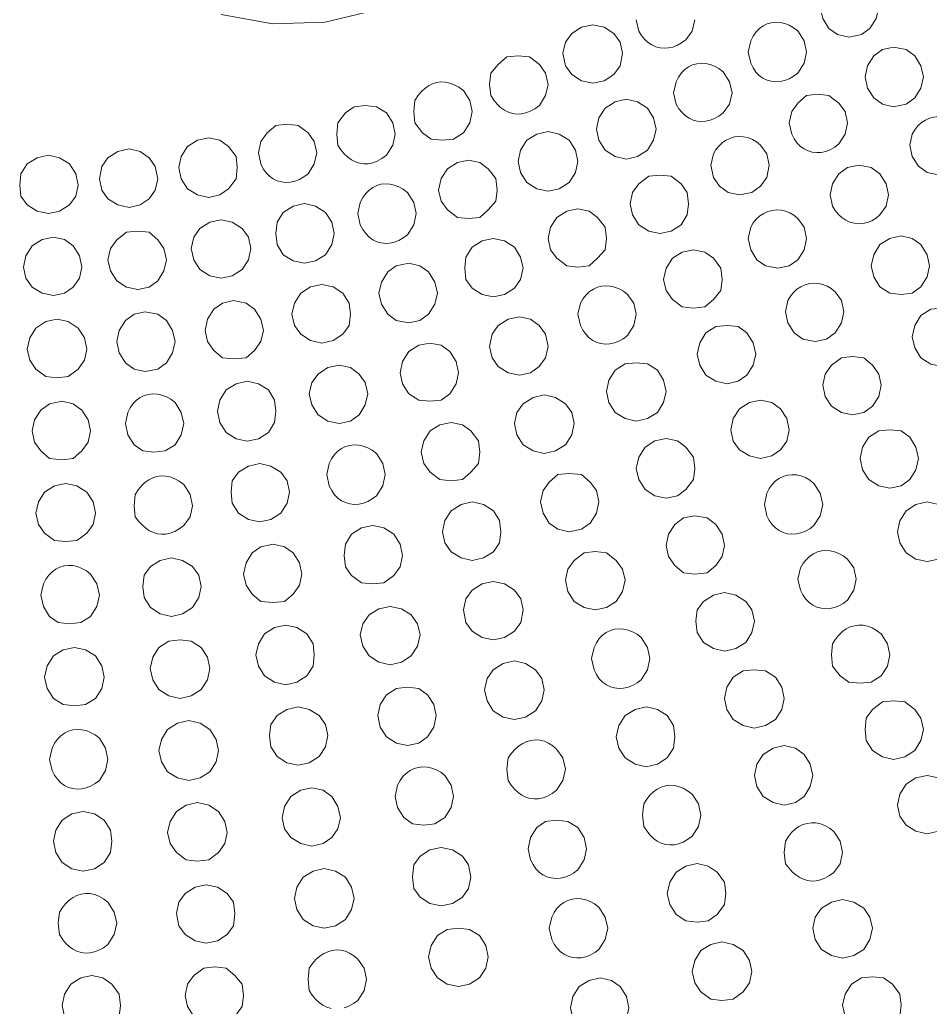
# Model space of a CAD drawing. Extents: x 0 to 247, y -13 to 225.
# Drawn here: x 74.46 to 88.67, y 97.66 to 113.07 of the extents above; entities that cross this region are included whole.
import ezdxf

# ---------------------------------------------------------------- set-up
doc = ezdxf.new("R2010")
doc.units = 0
doc.layers.add('GEOMETRY', color=7, linetype='Continuous')

msp = doc.modelspace()

# ---------------------------------------------------------------- linework, layer by layer
at = {"layer": 'GEOMETRY', "lineweight": 13}
for points in [[(87.861, 113.265), (87.822, 113.44), (87.725, 113.575), (87.665, 113.627), (87.601, 113.666), (87.534, 113.693), (87.464, 113.708), (87.394, 113.711), (87.324, 113.704), (87.256, 113.685), (87.191, 113.656), (87.131, 113.616), (87.076, 113.567), (87.028, 113.508), (86.988, 113.44), (86.95, 113.265), (86.988, 113.09), (87.085, 112.935), (87.22, 112.838), (87.395, 112.799), (87.59, 112.838), (87.725, 112.935), (87.822, 113.09), (87.861, 113.265)], [(83.864, 112.546), (83.826, 112.72), (83.728, 112.856), (83.574, 112.954), (83.399, 112.992), (83.223, 112.954), (83.07, 112.856), (82.971, 112.72), (82.932, 112.546), (82.971, 112.353), (83.07, 112.217), (83.223, 112.118), (83.399, 112.08), (83.574, 112.118), (83.728, 112.217), (83.826, 112.353), (83.864, 112.546)], [(86.735, 112.565), (86.697, 112.741), (86.599, 112.896), (86.533, 112.946), (86.464, 112.985), (86.394, 113.012), (86.323, 113.027), (86.253, 113.031), (86.185, 113.023), (86.119, 113.004), (86.057, 112.974), (85.999, 112.932), (85.947, 112.88), (85.901, 112.816), (85.863, 112.741), (85.824, 112.565), (85.863, 112.394), (85.9, 112.318), (85.946, 112.254), (85.998, 112.201), (86.055, 112.16), (86.118, 112.129), (86.184, 112.11), (86.252, 112.102), (86.323, 112.106), (86.393, 112.121), (86.464, 112.148), (86.533, 112.187), (86.599, 112.237), (86.697, 112.394), (86.735, 112.565)], [(88.559, 112.178), (88.521, 112.353), (88.423, 112.506), (88.288, 112.604), (88.093, 112.644), (87.918, 112.604), (87.784, 112.506), (87.687, 112.353), (87.648, 112.178), (87.687, 112.004), (87.784, 111.849), (87.918, 111.752), (88.093, 111.712), (88.288, 111.752), (88.423, 111.849), (88.521, 112.004), (88.559, 112.178)], [(82.701, 112.061), (82.662, 112.237), (82.565, 112.372), (82.41, 112.489), (82.235, 112.506), (82.059, 112.489), (81.924, 112.372), (81.807, 112.237), (81.788, 112.061), (81.807, 111.887), (81.853, 111.814), (81.905, 111.752), (81.96, 111.699), (82.019, 111.657), (82.081, 111.626), (82.146, 111.606), (82.213, 111.597), (82.282, 111.6), (82.352, 111.615), (82.423, 111.641), (82.494, 111.68), (82.565, 111.732), (82.662, 111.887), (82.701, 112.061)], [(85.572, 111.928), (85.534, 112.101), (85.435, 112.256), (85.368, 112.307), (85.299, 112.346), (85.229, 112.373), (85.159, 112.388), (85.089, 112.392), (85.021, 112.384), (84.955, 112.365), (84.893, 112.334), (84.835, 112.293), (84.783, 112.24), (84.737, 112.176), (84.699, 112.101), (84.66, 111.928), (84.699, 111.752), (84.743, 111.681), (84.792, 111.621), (84.846, 111.572), (84.904, 111.533), (84.965, 111.504), (85.029, 111.487), (85.095, 111.48), (85.163, 111.485), (85.231, 111.501), (85.3, 111.528), (85.368, 111.566), (85.435, 111.616), (85.534, 111.752), (85.572, 111.928)], [(81.516, 111.636), (81.478, 111.809), (81.38, 111.965), (81.309, 112.017), (81.237, 112.056), (81.166, 112.082), (81.096, 112.097), (81.028, 112.1), (80.961, 112.091), (80.897, 112.07), (80.836, 112.039), (80.777, 111.997), (80.722, 111.944), (80.671, 111.882), (80.624, 111.809), (80.606, 111.636), (80.624, 111.46), (80.742, 111.306), (80.876, 111.207), (81.051, 111.188), (81.225, 111.207), (81.38, 111.306), (81.478, 111.46), (81.516, 111.636)], [(87.376, 111.46), (87.337, 111.636), (87.24, 111.769), (87.085, 111.887), (86.91, 111.906), (86.735, 111.887), (86.6, 111.769), (86.503, 111.636), (86.464, 111.46), (86.503, 111.285), (86.54, 111.21), (86.585, 111.147), (86.638, 111.094), (86.696, 111.053), (86.759, 111.022), (86.825, 111.003), (86.895, 110.996), (86.965, 111), (87.036, 111.015), (87.106, 111.042), (87.174, 111.081), (87.24, 111.131), (87.337, 111.285), (87.376, 111.46)], [(84.387, 111.362), (84.349, 111.538), (84.252, 111.692), (84.096, 111.791), (83.922, 111.832), (83.747, 111.791), (83.592, 111.692), (83.494, 111.538), (83.456, 111.362), (83.494, 111.188), (83.592, 111.033), (83.747, 110.936), (83.922, 110.896), (84.096, 110.936), (84.252, 111.033), (84.349, 111.188), (84.387, 111.362)], [(80.314, 111.285), (80.276, 111.46), (80.178, 111.615), (80.023, 111.712), (79.848, 111.731), (79.673, 111.712), (79.539, 111.615), (79.421, 111.46), (79.403, 111.285), (79.421, 111.111), (79.468, 111.039), (79.519, 110.976), (79.574, 110.923), (79.633, 110.881), (79.694, 110.85), (79.759, 110.829), (79.825, 110.82), (79.894, 110.823), (79.964, 110.838), (80.035, 110.864), (80.106, 110.904), (80.178, 110.955), (80.276, 111.111), (80.314, 111.285)], [(79.092, 110.992), (79.053, 111.169), (78.955, 111.305), (78.801, 111.421), (78.626, 111.441), (78.451, 111.421), (78.316, 111.305), (78.218, 111.169), (78.18, 110.992), (78.218, 110.819), (78.256, 110.745), (78.302, 110.682), (78.355, 110.63), (78.413, 110.588), (78.475, 110.558), (78.542, 110.539), (78.61, 110.531), (78.681, 110.535), (78.751, 110.55), (78.821, 110.577), (78.89, 110.616), (78.955, 110.666), (79.053, 110.819), (79.092, 110.992)], [(89.258, 111.112), (89.219, 111.286), (89.122, 111.422), (89.062, 111.473), (88.998, 111.513), (88.931, 111.54), (88.862, 111.555), (88.792, 111.559), (88.722, 111.551), (88.654, 111.533), (88.59, 111.503), (88.529, 111.464), (88.474, 111.414), (88.425, 111.354), (88.385, 111.286), (88.346, 111.112), (88.385, 110.936), (88.483, 110.782), (88.618, 110.686), (88.813, 110.645), (88.987, 110.686), (89.122, 110.782), (89.219, 110.936), (89.258, 111.112)], [(83.166, 110.859), (83.128, 111.033), (83.031, 111.188), (82.875, 111.286), (82.701, 111.325), (82.526, 111.286), (82.372, 111.188), (82.273, 111.033), (82.235, 110.859), (82.273, 110.686), (82.372, 110.53), (82.526, 110.433), (82.701, 110.394), (82.875, 110.433), (83.031, 110.53), (83.128, 110.686), (83.166, 110.859)], [(77.85, 110.763), (77.831, 110.936), (77.714, 111.092), (77.579, 111.188), (77.405, 111.228), (77.23, 111.188), (77.075, 111.092), (76.976, 110.936), (76.939, 110.763), (76.976, 110.587), (77.075, 110.433), (77.23, 110.335), (77.405, 110.297), (77.579, 110.335), (77.714, 110.433), (77.831, 110.587), (77.85, 110.763)], [(86.154, 110.799), (86.115, 110.976), (86.016, 111.111), (85.954, 111.164), (85.889, 111.203), (85.821, 111.23), (85.752, 111.245), (85.682, 111.248), (85.613, 111.24), (85.546, 111.221), (85.483, 111.192), (85.423, 111.152), (85.369, 111.102), (85.321, 111.044), (85.281, 110.976), (85.243, 110.799), (85.281, 110.606), (85.378, 110.47), (85.513, 110.374), (85.687, 110.337), (85.882, 110.374), (86.016, 110.47), (86.115, 110.606), (86.154, 110.799)], [(76.609, 110.587), (76.571, 110.781), (76.473, 110.917), (76.337, 111.014), (76.163, 111.053), (75.989, 111.014), (75.833, 110.917), (75.736, 110.781), (75.698, 110.587), (75.736, 110.412), (75.833, 110.275), (75.989, 110.18), (76.163, 110.141), (76.337, 110.18), (76.473, 110.275), (76.571, 110.412), (76.609, 110.587)], [(75.368, 110.488), (75.329, 110.666), (75.231, 110.819), (75.077, 110.917), (74.902, 110.955), (74.726, 110.917), (74.573, 110.819), (74.475, 110.666), (74.456, 110.488), (74.475, 110.316), (74.573, 110.179), (74.726, 110.083), (74.902, 110.044), (75.077, 110.083), (75.231, 110.179), (75.329, 110.316), (75.368, 110.488)], [(81.906, 110.412), (81.885, 110.59), (81.768, 110.743), (81.634, 110.84), (81.458, 110.879), (81.285, 110.84), (81.129, 110.743), (81.032, 110.59), (80.993, 110.412), (81.032, 110.236), (81.129, 110.101), (81.285, 109.985), (81.458, 109.967), (81.634, 109.985), (81.768, 110.101), (81.885, 110.236), (81.906, 110.412)], [(88.015, 110.337), (87.976, 110.511), (87.88, 110.666), (87.744, 110.763), (87.549, 110.799), (87.375, 110.763), (87.24, 110.666), (87.142, 110.511), (87.103, 110.337), (87.142, 110.158), (87.183, 110.09), (87.232, 110.031), (87.286, 109.982), (87.346, 109.943), (87.41, 109.913), (87.478, 109.895), (87.547, 109.887), (87.616, 109.891), (87.686, 109.906), (87.754, 109.933), (87.819, 109.973), (87.88, 110.025), (87.976, 110.158), (88.015, 110.337)], [(84.891, 110.199), (84.872, 110.374), (84.777, 110.511), (84.621, 110.626), (84.447, 110.646), (84.271, 110.626), (84.117, 110.511), (84.018, 110.374), (83.981, 110.199), (84.018, 110.024), (84.117, 109.869), (84.271, 109.771), (84.447, 109.733), (84.621, 109.771), (84.777, 109.869), (84.872, 110.024), (84.891, 110.199)], [(80.643, 110.044), (80.606, 110.217), (80.508, 110.374), (80.441, 110.425), (80.372, 110.463), (80.301, 110.49), (80.231, 110.505), (80.161, 110.509), (80.093, 110.502), (80.027, 110.482), (79.965, 110.452), (79.908, 110.41), (79.856, 110.357), (79.81, 110.293), (79.771, 110.217), (79.733, 110.044), (79.771, 109.869), (79.81, 109.794), (79.856, 109.731), (79.908, 109.678), (79.966, 109.637), (80.028, 109.606), (80.094, 109.587), (80.162, 109.58), (80.232, 109.584), (80.302, 109.599), (80.373, 109.626), (80.441, 109.665), (80.508, 109.715), (80.606, 109.869), (80.643, 110.044)], [(79.364, 109.734), (79.325, 109.91), (79.226, 110.063), (79.074, 110.159), (78.898, 110.2), (78.723, 110.159), (78.569, 110.063), (78.471, 109.91), (78.452, 109.734), (78.471, 109.561), (78.569, 109.403), (78.723, 109.308), (78.898, 109.269), (79.074, 109.308), (79.226, 109.403), (79.325, 109.561), (79.364, 109.734)], [(83.613, 109.656), (83.592, 109.831), (83.475, 109.985), (83.341, 110.083), (83.166, 110.12), (82.993, 110.083), (82.836, 109.985), (82.74, 109.831), (82.701, 109.656), (82.74, 109.48), (82.836, 109.346), (82.993, 109.229), (83.166, 109.21), (83.341, 109.229), (83.475, 109.346), (83.592, 109.48), (83.613, 109.656)], [(86.736, 109.656), (86.697, 109.831), (86.599, 109.967), (86.539, 110.019), (86.474, 110.057), (86.407, 110.084), (86.338, 110.099), (86.267, 110.103), (86.198, 110.095), (86.13, 110.076), (86.066, 110.047), (86.006, 110.008), (85.951, 109.959), (85.903, 109.9), (85.863, 109.831), (85.824, 109.656), (85.863, 109.48), (85.96, 109.324), (86.095, 109.229), (86.289, 109.191), (86.464, 109.229), (86.599, 109.324), (86.697, 109.48), (86.736, 109.656)], [(78.064, 109.501), (78.026, 109.674), (77.928, 109.811), (77.773, 109.909), (77.598, 109.946), (77.423, 109.909), (77.268, 109.811), (77.171, 109.674), (77.132, 109.501), (77.171, 109.324), (77.268, 109.172), (77.423, 109.071), (77.598, 109.034), (77.773, 109.071), (77.928, 109.172), (78.026, 109.324), (78.064, 109.501)], [(76.745, 109.324), (76.706, 109.501), (76.609, 109.637), (76.474, 109.754), (76.299, 109.771), (76.124, 109.754), (75.97, 109.637), (75.872, 109.501), (75.833, 109.324), (75.872, 109.15), (75.97, 108.995), (76.124, 108.898), (76.299, 108.861), (76.474, 108.898), (76.609, 108.995), (76.706, 109.15), (76.745, 109.324)], [(75.426, 109.21), (75.387, 109.386), (75.29, 109.539), (75.155, 109.638), (74.981, 109.674), (74.805, 109.638), (74.651, 109.539), (74.553, 109.386), (74.514, 109.21), (74.553, 109.034), (74.651, 108.898), (74.805, 108.803), (74.981, 108.764), (75.155, 108.803), (75.29, 108.898), (75.387, 109.034), (75.426, 109.21)], [(82.311, 109.192), (82.273, 109.364), (82.177, 109.52), (82.021, 109.618), (81.846, 109.657), (81.672, 109.618), (81.516, 109.52), (81.419, 109.364), (81.401, 109.192), (81.419, 109.016), (81.516, 108.881), (81.672, 108.784), (81.846, 108.745), (82.021, 108.784), (82.177, 108.881), (82.273, 109.016), (82.311, 109.192)], [(88.656, 109.229), (88.618, 109.403), (88.52, 109.561), (88.385, 109.657), (88.211, 109.696), (88.035, 109.657), (87.881, 109.561), (87.784, 109.403), (87.744, 109.229), (87.784, 109.055), (87.881, 108.899), (88.035, 108.803), (88.211, 108.784), (88.385, 108.803), (88.52, 108.899), (88.618, 109.055), (88.656, 109.229)], [(85.416, 109.016), (85.396, 109.192), (85.281, 109.347), (85.145, 109.444), (84.97, 109.481), (84.796, 109.444), (84.641, 109.347), (84.544, 109.192), (84.505, 109.016), (84.544, 108.842), (84.641, 108.706), (84.796, 108.589), (84.97, 108.569), (85.145, 108.589), (85.281, 108.706), (85.396, 108.842), (85.416, 109.016)], [(80.973, 108.803), (80.934, 108.976), (80.837, 109.133), (80.702, 109.229), (80.528, 109.269), (80.332, 109.229), (80.199, 109.133), (80.101, 108.976), (80.061, 108.803), (80.101, 108.628), (80.199, 108.476), (80.332, 108.376), (80.528, 108.337), (80.702, 108.376), (80.837, 108.476), (80.934, 108.628), (80.973, 108.803)], [(79.616, 108.476), (79.596, 108.648), (79.5, 108.803), (79.345, 108.899), (79.17, 108.938), (78.995, 108.899), (78.84, 108.803), (78.744, 108.648), (78.704, 108.476), (78.744, 108.299), (78.84, 108.162), (78.995, 108.065), (79.17, 108.024), (79.345, 108.065), (79.5, 108.162), (79.596, 108.299), (79.616, 108.476)], [(84.078, 108.476), (84.039, 108.648), (83.942, 108.784), (83.876, 108.833), (83.808, 108.871), (83.739, 108.898), (83.67, 108.914), (83.602, 108.918), (83.535, 108.912), (83.471, 108.895), (83.409, 108.866), (83.35, 108.828), (83.297, 108.778), (83.248, 108.718), (83.205, 108.648), (83.166, 108.476), (83.205, 108.299), (83.243, 108.224), (83.288, 108.16), (83.34, 108.107), (83.398, 108.065), (83.46, 108.034), (83.526, 108.015), (83.595, 108.008), (83.665, 108.011), (83.736, 108.027), (83.806, 108.054), (83.875, 108.092), (83.942, 108.143), (84.039, 108.299), (84.078, 108.476)], [(87.318, 108.513), (87.279, 108.686), (87.181, 108.823), (87.121, 108.874), (87.057, 108.914), (86.989, 108.94), (86.919, 108.955), (86.849, 108.958), (86.779, 108.951), (86.711, 108.932), (86.646, 108.902), (86.585, 108.863), (86.531, 108.813), (86.483, 108.754), (86.444, 108.686), (86.406, 108.513), (86.444, 108.337), (86.541, 108.183), (86.677, 108.086), (86.872, 108.046), (87.047, 108.086), (87.181, 108.183), (87.279, 108.337), (87.318, 108.513)], [(78.258, 108.22), (78.218, 108.395), (78.122, 108.552), (77.987, 108.648), (77.792, 108.686), (77.618, 108.648), (77.483, 108.552), (77.386, 108.395), (77.347, 108.22), (77.386, 108.046), (77.483, 107.909), (77.618, 107.794), (77.792, 107.775), (77.987, 107.794), (78.122, 107.909), (78.218, 108.046), (78.258, 108.22)], [(76.88, 108.046), (76.842, 108.22), (76.745, 108.376), (76.609, 108.476), (76.414, 108.513), (76.24, 108.476), (76.106, 108.376), (76.008, 108.22), (75.97, 108.046), (76.008, 107.871), (76.106, 107.717), (76.24, 107.617), (76.414, 107.58), (76.609, 107.617), (76.745, 107.717), (76.842, 107.871), (76.88, 108.046)], [(89.296, 108.123), (89.258, 108.297), (89.161, 108.453), (89.025, 108.552), (88.85, 108.568), (88.676, 108.552), (88.521, 108.453), (88.424, 108.297), (88.385, 108.123), (88.424, 107.947), (88.521, 107.794), (88.676, 107.696), (88.85, 107.656), (89.025, 107.696), (89.161, 107.794), (89.258, 107.947), (89.296, 108.123)], [(75.503, 107.928), (75.465, 108.103), (75.368, 108.258), (75.212, 108.358), (75.038, 108.395), (74.864, 108.358), (74.708, 108.258), (74.611, 108.103), (74.573, 107.928), (74.611, 107.755), (74.708, 107.617), (74.864, 107.503), (75.038, 107.483), (75.212, 107.503), (75.368, 107.617), (75.465, 107.755), (75.503, 107.928)], [(82.701, 107.969), (82.662, 108.161), (82.564, 108.299), (82.429, 108.395), (82.255, 108.435), (82.08, 108.395), (81.924, 108.299), (81.827, 108.161), (81.788, 107.969), (81.827, 107.794), (81.924, 107.657), (82.08, 107.561), (82.255, 107.522), (82.429, 107.561), (82.564, 107.657), (82.662, 107.794), (82.701, 107.969)], [(85.941, 107.852), (85.901, 108.026), (85.804, 108.183), (85.669, 108.28), (85.494, 108.299), (85.32, 108.28), (85.164, 108.183), (85.068, 108.026), (85.029, 107.852), (85.068, 107.678), (85.164, 107.522), (85.32, 107.427), (85.494, 107.388), (85.669, 107.427), (85.804, 107.522), (85.901, 107.678), (85.941, 107.852)], [(81.303, 107.561), (81.265, 107.737), (81.167, 107.891), (81.032, 107.989), (80.858, 108.024), (80.682, 107.989), (80.528, 107.891), (80.43, 107.737), (80.391, 107.561), (80.43, 107.388), (80.528, 107.231), (80.682, 107.133), (80.858, 107.114), (81.032, 107.133), (81.167, 107.231), (81.265, 107.388), (81.303, 107.561)], [(87.898, 107.365), (87.861, 107.54), (87.763, 107.677), (87.627, 107.794), (87.453, 107.812), (87.279, 107.794), (87.124, 107.677), (87.025, 107.54), (86.988, 107.365), (87.025, 107.191), (87.124, 107.037), (87.279, 106.94), (87.453, 106.901), (87.627, 106.94), (87.763, 107.037), (87.861, 107.191), (87.898, 107.365)], [(79.887, 107.231), (79.848, 107.407), (79.751, 107.54), (79.616, 107.641), (79.442, 107.678), (79.266, 107.641), (79.113, 107.54), (79.015, 107.407), (78.975, 107.231), (79.015, 107.057), (79.113, 106.902), (79.266, 106.804), (79.442, 106.766), (79.616, 106.804), (79.751, 106.902), (79.848, 107.057), (79.887, 107.231)], [(84.544, 107.27), (84.505, 107.444), (84.408, 107.601), (84.253, 107.697), (84.078, 107.717), (83.904, 107.697), (83.748, 107.601), (83.651, 107.444), (83.613, 107.27), (83.651, 107.096), (83.748, 106.941), (83.904, 106.845), (84.078, 106.804), (84.253, 106.845), (84.408, 106.941), (84.505, 107.096), (84.544, 107.27)], [(78.452, 106.96), (78.432, 107.133), (78.336, 107.291), (78.181, 107.388), (78.007, 107.427), (77.832, 107.388), (77.676, 107.291), (77.579, 107.133), (77.54, 106.96), (77.579, 106.784), (77.676, 106.628), (77.832, 106.531), (78.007, 106.494), (78.181, 106.531), (78.336, 106.628), (78.432, 106.784), (78.452, 106.96)], [(77.017, 106.766), (76.977, 106.941), (76.879, 107.096), (76.813, 107.146), (76.745, 107.184), (76.675, 107.21), (76.604, 107.225), (76.534, 107.229), (76.465, 107.222), (76.399, 107.203), (76.336, 107.173), (76.278, 107.131), (76.226, 107.079), (76.18, 107.015), (76.142, 106.941), (76.105, 106.766), (76.142, 106.59), (76.24, 106.436), (76.375, 106.339), (76.55, 106.319), (76.724, 106.339), (76.879, 106.436), (76.977, 106.59), (77.017, 106.766)], [(83.108, 106.766), (83.07, 106.941), (82.971, 107.075), (82.817, 107.174), (82.642, 107.214), (82.466, 107.174), (82.311, 107.075), (82.215, 106.941), (82.177, 106.766), (82.215, 106.59), (82.311, 106.436), (82.466, 106.339), (82.642, 106.302), (82.817, 106.339), (82.971, 106.436), (83.07, 106.59), (83.108, 106.766)], [(86.464, 106.669), (86.425, 106.845), (86.328, 106.999), (86.193, 107.096), (86.017, 107.133), (85.844, 107.096), (85.688, 106.999), (85.592, 106.845), (85.553, 106.669), (85.592, 106.494), (85.688, 106.357), (85.844, 106.263), (86.017, 106.224), (86.193, 106.263), (86.328, 106.357), (86.425, 106.494), (86.464, 106.669)], [(75.562, 106.651), (75.522, 106.824), (75.425, 106.978), (75.29, 107.075), (75.116, 107.114), (74.92, 107.075), (74.786, 106.978), (74.687, 106.824), (74.65, 106.651), (74.687, 106.476), (74.786, 106.339), (74.92, 106.224), (75.116, 106.202), (75.29, 106.224), (75.425, 106.339), (75.522, 106.476), (75.562, 106.651)], [(81.634, 106.319), (81.615, 106.495), (81.497, 106.651), (81.363, 106.745), (81.188, 106.785), (81.014, 106.745), (80.859, 106.651), (80.761, 106.495), (80.722, 106.319), (80.761, 106.144), (80.859, 106.008), (81.014, 105.893), (81.188, 105.874), (81.363, 105.893), (81.497, 106.008), (81.615, 106.144), (81.634, 106.319)], [(88.481, 106.224), (88.443, 106.397), (88.345, 106.555), (88.21, 106.651), (88.035, 106.669), (87.861, 106.651), (87.706, 106.555), (87.609, 106.397), (87.57, 106.224), (87.609, 106.047), (87.706, 105.893), (87.861, 105.796), (88.035, 105.758), (88.21, 105.796), (88.345, 105.893), (88.443, 106.047), (88.481, 106.224)], [(84.99, 106.066), (84.969, 106.243), (84.853, 106.397), (84.719, 106.495), (84.544, 106.532), (84.369, 106.495), (84.214, 106.397), (84.117, 106.243), (84.078, 106.066), (84.117, 105.893), (84.214, 105.737), (84.369, 105.64), (84.544, 105.603), (84.719, 105.64), (84.853, 105.737), (84.969, 105.893), (84.99, 106.066)], [(80.16, 105.97), (80.12, 106.144), (80.023, 106.302), (79.957, 106.351), (79.888, 106.389), (79.817, 106.416), (79.746, 106.431), (79.676, 106.434), (79.606, 106.427), (79.54, 106.408), (79.477, 106.377), (79.42, 106.336), (79.368, 106.283), (79.323, 106.219), (79.287, 106.144), (79.247, 105.97), (79.287, 105.796), (79.324, 105.721), (79.369, 105.657), (79.421, 105.605), (79.479, 105.563), (79.542, 105.533), (79.608, 105.514), (79.677, 105.506), (79.747, 105.51), (79.818, 105.525), (79.888, 105.552), (79.957, 105.59), (80.023, 105.64), (80.12, 105.796), (80.16, 105.97)], [(78.666, 105.698), (78.627, 105.872), (78.53, 106.008), (78.374, 106.104), (78.201, 106.143), (78.026, 106.104), (77.87, 106.008), (77.773, 105.872), (77.754, 105.698), (77.773, 105.523), (77.87, 105.369), (78.026, 105.271), (78.201, 105.232), (78.374, 105.271), (78.53, 105.369), (78.627, 105.523), (78.666, 105.698)], [(77.152, 105.485), (77.114, 105.659), (77.017, 105.816), (76.946, 105.867), (76.875, 105.906), (76.804, 105.933), (76.734, 105.947), (76.664, 105.95), (76.597, 105.941), (76.531, 105.921), (76.469, 105.89), (76.41, 105.847), (76.355, 105.795), (76.304, 105.732), (76.259, 105.659), (76.24, 105.485), (76.259, 105.311), (76.31, 105.242), (76.365, 105.184), (76.421, 105.134), (76.48, 105.095), (76.542, 105.066), (76.605, 105.047), (76.67, 105.039), (76.737, 105.043), (76.805, 105.057), (76.875, 105.084), (76.945, 105.123), (77.017, 105.174), (77.114, 105.311), (77.152, 105.485)], [(83.495, 105.544), (83.457, 105.72), (83.36, 105.854), (83.224, 105.97), (83.031, 105.987), (82.854, 105.97), (82.72, 105.854), (82.623, 105.72), (82.585, 105.544), (82.623, 105.369), (82.72, 105.214), (82.854, 105.117), (83.031, 105.077), (83.224, 105.117), (83.36, 105.214), (83.457, 105.369), (83.495, 105.544)], [(86.988, 105.505), (86.949, 105.68), (86.851, 105.834), (86.785, 105.884), (86.717, 105.923), (86.647, 105.95), (86.576, 105.965), (86.506, 105.969), (86.438, 105.961), (86.372, 105.942), (86.309, 105.912), (86.251, 105.871), (86.199, 105.818), (86.153, 105.755), (86.115, 105.68), (86.077, 105.505), (86.115, 105.328), (86.152, 105.254), (86.198, 105.191), (86.25, 105.138), (86.308, 105.097), (86.371, 105.067), (86.437, 105.048), (86.506, 105.041), (86.576, 105.044), (86.647, 105.06), (86.717, 105.086), (86.785, 105.124), (86.851, 105.174), (86.949, 105.328), (86.988, 105.505)], [(75.639, 105.369), (75.599, 105.544), (75.502, 105.698), (75.347, 105.796), (75.173, 105.834), (74.998, 105.796), (74.843, 105.698), (74.746, 105.544), (74.707, 105.369), (74.746, 105.193), (74.843, 105.057), (74.998, 104.941), (75.173, 104.924), (75.347, 104.941), (75.502, 105.057), (75.599, 105.193), (75.639, 105.369)], [(81.963, 105.077), (81.944, 105.253), (81.847, 105.406), (81.692, 105.505), (81.517, 105.544), (81.343, 105.505), (81.188, 105.406), (81.091, 105.253), (81.052, 105.077), (81.091, 104.904), (81.188, 104.767), (81.343, 104.669), (81.517, 104.631), (81.692, 104.669), (81.847, 104.767), (81.944, 104.904), (81.963, 105.077)], [(89.062, 105.077), (89.024, 105.251), (88.927, 105.406), (88.792, 105.505), (88.618, 105.544), (88.443, 105.505), (88.288, 105.406), (88.19, 105.251), (88.152, 105.077), (88.19, 104.904), (88.288, 104.748), (88.443, 104.65), (88.618, 104.612), (88.792, 104.65), (88.927, 104.748), (89.024, 104.904), (89.062, 105.077)], [(85.455, 104.863), (85.416, 105.04), (85.32, 105.193), (85.183, 105.294), (84.99, 105.328), (84.814, 105.294), (84.68, 105.193), (84.582, 105.04), (84.544, 104.863), (84.582, 104.69), (84.68, 104.553), (84.814, 104.438), (84.99, 104.417), (85.183, 104.438), (85.32, 104.553), (85.416, 104.69), (85.455, 104.863)], [(80.43, 104.71), (80.391, 104.883), (80.294, 105.039), (80.14, 105.138), (79.964, 105.174), (79.789, 105.138), (79.635, 105.039), (79.538, 104.883), (79.518, 104.71), (79.538, 104.533), (79.635, 104.398), (79.789, 104.283), (79.964, 104.263), (80.14, 104.283), (80.294, 104.398), (80.391, 104.533), (80.43, 104.71)], [(78.859, 104.416), (78.821, 104.593), (78.723, 104.747), (78.588, 104.845), (78.413, 104.883), (78.218, 104.845), (78.083, 104.747), (77.987, 104.593), (77.947, 104.416), (77.987, 104.244), (78.083, 104.105), (78.218, 103.991), (78.413, 103.972), (78.588, 103.991), (78.723, 104.105), (78.821, 104.244), (78.859, 104.416)], [(77.288, 104.226), (77.249, 104.399), (77.152, 104.534), (76.997, 104.631), (76.823, 104.669), (76.648, 104.631), (76.494, 104.534), (76.396, 104.399), (76.377, 104.226), (76.396, 104.051), (76.494, 103.895), (76.648, 103.797), (76.823, 103.758), (76.997, 103.797), (77.152, 103.895), (77.249, 104.051), (77.288, 104.226)], [(83.904, 104.321), (83.864, 104.495), (83.766, 104.632), (83.613, 104.749), (83.437, 104.768), (83.262, 104.749), (83.108, 104.632), (83.01, 104.495), (82.971, 104.321), (83.01, 104.147), (83.108, 103.992), (83.262, 103.895), (83.437, 103.857), (83.613, 103.895), (83.766, 103.992), (83.864, 104.147), (83.904, 104.321)], [(87.511, 104.34), (87.472, 104.517), (87.375, 104.651), (87.309, 104.701), (87.241, 104.739), (87.173, 104.766), (87.104, 104.782), (87.037, 104.787), (86.97, 104.78), (86.906, 104.763), (86.844, 104.735), (86.786, 104.696), (86.732, 104.647), (86.682, 104.587), (86.638, 104.517), (86.599, 104.34), (86.638, 104.167), (86.677, 104.092), (86.723, 104.028), (86.775, 103.976), (86.833, 103.934), (86.895, 103.903), (86.961, 103.884), (87.029, 103.876), (87.099, 103.88), (87.17, 103.895), (87.24, 103.922), (87.309, 103.961), (87.375, 104.012), (87.472, 104.167), (87.511, 104.34)], [(75.698, 104.089), (75.659, 104.263), (75.562, 104.417), (75.496, 104.468), (75.427, 104.507), (75.357, 104.534), (75.286, 104.549), (75.216, 104.553), (75.147, 104.545), (75.081, 104.526), (75.018, 104.496), (74.96, 104.454), (74.908, 104.401), (74.862, 104.338), (74.824, 104.263), (74.786, 104.089), (74.824, 103.914), (74.921, 103.758), (75.057, 103.661), (75.231, 103.643), (75.407, 103.661), (75.562, 103.758), (75.659, 103.914), (75.698, 104.089)], [(82.311, 103.857), (82.274, 104.03), (82.177, 104.168), (82.021, 104.263), (81.846, 104.302), (81.672, 104.263), (81.516, 104.168), (81.419, 104.03), (81.38, 103.857), (81.419, 103.662), (81.516, 103.526), (81.672, 103.429), (81.846, 103.392), (82.021, 103.429), (82.177, 103.526), (82.274, 103.662), (82.311, 103.857)], [(85.921, 103.683), (85.882, 103.857), (85.785, 103.992), (85.63, 104.089), (85.455, 104.128), (85.281, 104.089), (85.126, 103.992), (85.029, 103.857), (85.009, 103.683), (85.029, 103.506), (85.126, 103.351), (85.281, 103.255), (85.455, 103.215), (85.63, 103.255), (85.785, 103.351), (85.882, 103.506), (85.921, 103.683)], [(80.703, 103.467), (80.663, 103.643), (80.567, 103.779), (80.411, 103.875), (80.237, 103.914), (80.061, 103.875), (79.907, 103.779), (79.809, 103.643), (79.771, 103.467), (79.809, 103.294), (79.907, 103.14), (80.061, 103.042), (80.237, 103.003), (80.411, 103.042), (80.567, 103.14), (80.663, 103.294), (80.703, 103.467)], [(79.053, 103.156), (79.034, 103.33), (78.936, 103.484), (78.782, 103.582), (78.607, 103.621), (78.432, 103.582), (78.278, 103.484), (78.18, 103.33), (78.141, 103.156), (78.18, 102.982), (78.278, 102.828), (78.432, 102.732), (78.607, 102.691), (78.782, 102.732), (78.936, 102.828), (79.034, 102.982), (79.053, 103.156)], [(88.035, 103.156), (87.996, 103.331), (87.899, 103.484), (87.828, 103.537), (87.757, 103.577), (87.686, 103.604), (87.617, 103.619), (87.548, 103.621), (87.481, 103.612), (87.416, 103.592), (87.354, 103.561), (87.295, 103.519), (87.24, 103.466), (87.188, 103.404), (87.142, 103.331), (87.124, 103.156), (87.142, 102.982), (87.259, 102.828), (87.394, 102.732), (87.57, 102.714), (87.745, 102.732), (87.899, 102.828), (87.996, 102.982), (88.035, 103.156)], [(84.291, 103.1), (84.253, 103.272), (84.156, 103.429), (84.09, 103.479), (84.021, 103.518), (83.95, 103.544), (83.879, 103.56), (83.808, 103.564), (83.739, 103.556), (83.673, 103.537), (83.61, 103.506), (83.552, 103.465), (83.5, 103.412), (83.455, 103.347), (83.418, 103.272), (83.379, 103.1), (83.418, 102.924), (83.455, 102.849), (83.501, 102.785), (83.553, 102.732), (83.611, 102.691), (83.674, 102.66), (83.74, 102.641), (83.809, 102.634), (83.879, 102.638), (83.95, 102.653), (84.021, 102.68), (84.09, 102.719), (84.156, 102.769), (84.253, 102.924), (84.291, 103.1)], [(75.775, 102.81), (75.736, 102.983), (75.639, 103.14), (75.484, 103.233), (75.308, 103.272), (75.134, 103.233), (74.98, 103.14), (74.882, 102.983), (74.843, 102.81), (74.882, 102.633), (74.98, 102.478), (75.134, 102.381), (75.308, 102.36), (75.484, 102.381), (75.639, 102.478), (75.736, 102.633), (75.775, 102.81)], [(77.423, 102.945), (77.384, 103.12), (77.287, 103.272), (77.132, 103.372), (76.957, 103.392), (76.783, 103.372), (76.627, 103.272), (76.531, 103.12), (76.493, 102.945), (76.531, 102.769), (76.627, 102.614), (76.783, 102.517), (76.957, 102.478), (77.132, 102.517), (77.287, 102.614), (77.384, 102.769), (77.423, 102.945)], [(82.642, 102.613), (82.603, 102.789), (82.506, 102.924), (82.35, 103.021), (82.177, 103.061), (82.002, 103.021), (81.846, 102.924), (81.749, 102.789), (81.71, 102.613), (81.749, 102.439), (81.846, 102.283), (82.002, 102.186), (82.177, 102.146), (82.35, 102.186), (82.506, 102.283), (82.603, 102.439), (82.642, 102.613)], [(86.386, 102.478), (86.347, 102.654), (86.25, 102.81), (86.095, 102.906), (85.92, 102.924), (85.745, 102.906), (85.591, 102.81), (85.493, 102.654), (85.454, 102.478), (85.493, 102.306), (85.591, 102.147), (85.745, 102.052), (85.92, 102.013), (86.095, 102.052), (86.25, 102.147), (86.347, 102.306), (86.386, 102.478)], [(80.955, 102.208), (80.916, 102.381), (80.819, 102.535), (80.683, 102.633), (80.509, 102.653), (80.333, 102.633), (80.179, 102.535), (80.082, 102.381), (80.043, 102.208), (80.082, 102.03), (80.179, 101.877), (80.333, 101.779), (80.509, 101.741), (80.683, 101.779), (80.819, 101.877), (80.916, 102.03), (80.955, 102.208)], [(84.679, 101.877), (84.659, 102.052), (84.562, 102.208), (84.408, 102.306), (84.233, 102.345), (84.058, 102.306), (83.904, 102.208), (83.806, 102.052), (83.766, 101.877), (83.806, 101.701), (83.904, 101.549), (84.058, 101.449), (84.233, 101.41), (84.408, 101.449), (84.562, 101.549), (84.659, 101.701), (84.679, 101.877)], [(88.558, 101.993), (88.52, 102.169), (88.423, 102.305), (88.267, 102.421), (88.093, 102.439), (87.918, 102.421), (87.763, 102.305), (87.666, 102.169), (87.648, 101.993), (87.666, 101.818), (87.763, 101.665), (87.918, 101.567), (88.093, 101.525), (88.267, 101.567), (88.423, 101.665), (88.52, 101.818), (88.558, 101.993)], [(79.266, 101.897), (79.226, 102.071), (79.131, 102.208), (78.975, 102.306), (78.801, 102.345), (78.626, 102.306), (78.471, 102.208), (78.373, 102.071), (78.355, 101.897), (78.373, 101.721), (78.471, 101.568), (78.626, 101.472), (78.801, 101.433), (78.975, 101.472), (79.131, 101.568), (79.226, 101.721), (79.266, 101.897)], [(77.56, 101.664), (77.521, 101.838), (77.423, 101.993), (77.269, 102.09), (77.094, 102.13), (76.918, 102.09), (76.764, 101.993), (76.666, 101.838), (76.627, 101.664), (76.666, 101.488), (76.764, 101.333), (76.918, 101.236), (77.094, 101.197), (77.269, 101.236), (77.423, 101.333), (77.521, 101.488), (77.56, 101.664)], [(75.833, 101.526), (75.794, 101.702), (75.698, 101.858), (75.631, 101.908), (75.562, 101.947), (75.492, 101.974), (75.421, 101.989), (75.351, 101.993), (75.282, 101.985), (75.216, 101.966), (75.154, 101.936), (75.096, 101.894), (75.044, 101.841), (74.998, 101.777), (74.96, 101.702), (74.921, 101.526), (74.96, 101.354), (74.998, 101.278), (75.044, 101.214), (75.097, 101.161), (75.154, 101.119), (75.217, 101.088), (75.283, 101.069), (75.351, 101.061), (75.421, 101.065), (75.492, 101.081), (75.562, 101.108), (75.631, 101.147), (75.698, 101.198), (75.794, 101.354), (75.833, 101.526)], [(82.971, 101.371), (82.932, 101.549), (82.835, 101.683), (82.774, 101.738), (82.71, 101.779), (82.643, 101.808), (82.575, 101.824), (82.506, 101.829), (82.438, 101.821), (82.37, 101.803), (82.305, 101.773), (82.242, 101.733), (82.183, 101.682), (82.129, 101.62), (82.079, 101.549), (82.059, 101.371), (82.079, 101.197), (82.126, 101.125), (82.177, 101.062), (82.232, 101.01), (82.29, 100.968), (82.352, 100.937), (82.417, 100.917), (82.484, 100.908), (82.553, 100.911), (82.622, 100.925), (82.693, 100.952), (82.764, 100.991), (82.835, 101.043), (82.932, 101.197), (82.971, 101.371)], [(86.833, 101.276), (86.794, 101.45), (86.697, 101.604), (86.562, 101.702), (86.387, 101.742), (86.212, 101.702), (86.057, 101.604), (85.96, 101.45), (85.921, 101.276), (85.96, 101.103), (86.057, 100.946), (86.212, 100.85), (86.387, 100.811), (86.562, 100.85), (86.697, 100.946), (86.794, 101.103), (86.833, 101.276)], [(81.225, 100.946), (81.187, 101.122), (81.09, 101.276), (81.025, 101.325), (80.956, 101.362), (80.886, 101.389), (80.815, 101.404), (80.745, 101.408), (80.676, 101.401), (80.61, 101.382), (80.547, 101.352), (80.489, 101.311), (80.436, 101.259), (80.391, 101.196), (80.352, 101.122), (80.314, 100.946), (80.352, 100.772), (80.451, 100.616), (80.585, 100.52), (80.76, 100.499), (80.934, 100.52), (81.09, 100.616), (81.187, 100.772), (81.225, 100.946)], [(89.083, 100.811), (89.044, 100.985), (88.948, 101.14), (88.793, 101.237), (88.618, 101.276), (88.443, 101.237), (88.288, 101.14), (88.191, 100.985), (88.152, 100.811), (88.191, 100.637), (88.288, 100.499), (88.443, 100.403), (88.618, 100.364), (88.793, 100.403), (88.948, 100.499), (89.044, 100.637), (89.083, 100.811)], [(85.087, 100.655), (85.048, 100.829), (84.951, 100.984), (84.879, 101.037), (84.808, 101.076), (84.737, 101.103), (84.667, 101.118), (84.598, 101.121), (84.532, 101.112), (84.467, 101.091), (84.405, 101.06), (84.346, 101.018), (84.291, 100.965), (84.24, 100.902), (84.194, 100.829), (84.175, 100.655), (84.194, 100.48), (84.241, 100.408), (84.292, 100.345), (84.347, 100.292), (84.406, 100.25), (84.468, 100.219), (84.532, 100.198), (84.599, 100.189), (84.667, 100.192), (84.737, 100.206), (84.808, 100.233), (84.879, 100.273), (84.951, 100.326), (85.048, 100.48), (85.087, 100.655)], [(79.461, 100.615), (79.422, 100.789), (79.325, 100.945), (79.19, 101.043), (79.016, 101.081), (78.84, 101.043), (78.684, 100.945), (78.588, 100.789), (78.55, 100.615), (78.588, 100.439), (78.684, 100.305), (78.84, 100.21), (79.016, 100.171), (79.19, 100.21), (79.325, 100.305), (79.422, 100.439), (79.461, 100.615)], [(77.695, 100.383), (77.657, 100.558), (77.56, 100.713), (77.405, 100.811), (77.23, 100.85), (77.054, 100.811), (76.9, 100.713), (76.803, 100.558), (76.764, 100.383), (76.803, 100.21), (76.9, 100.072), (77.054, 99.956), (77.23, 99.937), (77.405, 99.956), (77.56, 100.072), (77.657, 100.21), (77.695, 100.383)], [(75.891, 100.249), (75.871, 100.422), (75.775, 100.576), (75.62, 100.674), (75.445, 100.713), (75.269, 100.674), (75.116, 100.576), (75.017, 100.422), (74.98, 100.249), (75.017, 100.072), (75.116, 99.917), (75.269, 99.819), (75.445, 99.78), (75.62, 99.819), (75.775, 99.917), (75.871, 100.072), (75.891, 100.249)], [(83.301, 100.131), (83.262, 100.306), (83.165, 100.46), (83.01, 100.558), (82.835, 100.576), (82.661, 100.558), (82.526, 100.46), (82.428, 100.306), (82.389, 100.131), (82.428, 99.957), (82.466, 99.882), (82.511, 99.819), (82.563, 99.766), (82.621, 99.724), (82.684, 99.694), (82.75, 99.675), (82.82, 99.667), (82.89, 99.671), (82.961, 99.686), (83.031, 99.713), (83.1, 99.751), (83.165, 99.801), (83.262, 99.957), (83.301, 100.131)], [(87.297, 100.072), (87.258, 100.249), (87.162, 100.402), (87.092, 100.453), (87.022, 100.492), (86.951, 100.518), (86.881, 100.533), (86.812, 100.536), (86.744, 100.527), (86.679, 100.507), (86.617, 100.476), (86.558, 100.435), (86.502, 100.383), (86.451, 100.321), (86.405, 100.249), (86.386, 100.072), (86.405, 99.897), (86.458, 99.83), (86.512, 99.771), (86.569, 99.722), (86.628, 99.683), (86.689, 99.654), (86.752, 99.635), (86.816, 99.627), (86.883, 99.631), (86.951, 99.645), (87.02, 99.672), (87.091, 99.711), (87.162, 99.762), (87.258, 99.897), (87.297, 100.072)], [(81.497, 99.686), (81.458, 99.878), (81.363, 100.016), (81.207, 100.112), (81.032, 100.151), (80.858, 100.112), (80.703, 100.016), (80.606, 99.878), (80.586, 99.686), (80.606, 99.511), (80.703, 99.374), (80.858, 99.278), (81.032, 99.239), (81.207, 99.278), (81.363, 99.374), (81.458, 99.511), (81.497, 99.686)], [(85.473, 99.433), (85.454, 99.608), (85.338, 99.763), (85.202, 99.859), (85.029, 99.898), (84.853, 99.859), (84.699, 99.763), (84.601, 99.608), (84.562, 99.433), (84.601, 99.258), (84.699, 99.104), (84.853, 99.006), (85.029, 98.985), (85.202, 99.006), (85.338, 99.104), (85.454, 99.258), (85.473, 99.433)], [(79.673, 99.354), (79.635, 99.53), (79.538, 99.686), (79.383, 99.781), (79.208, 99.82), (79.034, 99.781), (78.878, 99.686), (78.781, 99.53), (78.743, 99.354), (78.781, 99.181), (78.878, 99.025), (79.034, 98.927), (79.208, 98.889), (79.383, 98.927), (79.538, 99.025), (79.635, 99.181), (79.673, 99.354)], [(75.969, 98.967), (75.929, 99.141), (75.832, 99.297), (75.762, 99.349), (75.691, 99.389), (75.621, 99.415), (75.551, 99.43), (75.482, 99.432), (75.414, 99.423), (75.349, 99.403), (75.287, 99.371), (75.228, 99.329), (75.173, 99.277), (75.122, 99.214), (75.076, 99.141), (75.057, 98.967), (75.076, 98.792), (75.122, 98.72), (75.172, 98.657), (75.227, 98.605), (75.286, 98.563), (75.348, 98.532), (75.414, 98.512), (75.481, 98.503), (75.55, 98.506), (75.62, 98.52), (75.691, 98.547), (75.762, 98.585), (75.832, 98.636), (75.929, 98.792), (75.969, 98.967)], [(77.812, 99.121), (77.791, 99.297), (77.695, 99.433), (77.54, 99.529), (77.366, 99.568), (77.191, 99.529), (77.037, 99.433), (76.939, 99.297), (76.9, 99.121), (76.939, 98.927), (77.037, 98.792), (77.191, 98.695), (77.366, 98.656), (77.54, 98.695), (77.695, 98.792), (77.791, 98.927), (77.812, 99.121)], [(83.632, 98.889), (83.592, 99.062), (83.494, 99.22), (83.428, 99.27), (83.359, 99.308), (83.289, 99.334), (83.217, 99.349), (83.147, 99.352), (83.077, 99.344), (83.011, 99.324), (82.948, 99.294), (82.891, 99.252), (82.839, 99.199), (82.795, 99.136), (82.758, 99.062), (82.719, 98.889), (82.758, 98.715), (82.796, 98.641), (82.842, 98.577), (82.894, 98.524), (82.952, 98.483), (83.014, 98.453), (83.08, 98.433), (83.149, 98.426), (83.219, 98.429), (83.29, 98.444), (83.36, 98.471), (83.429, 98.51), (83.494, 98.56), (83.592, 98.715), (83.632, 98.889)], [(87.763, 98.889), (87.724, 99.062), (87.627, 99.201), (87.472, 99.297), (87.297, 99.337), (87.123, 99.297), (86.968, 99.201), (86.871, 99.062), (86.832, 98.889), (86.871, 98.715), (86.968, 98.56), (87.123, 98.464), (87.297, 98.424), (87.472, 98.464), (87.627, 98.56), (87.724, 98.715), (87.763, 98.889)], [(81.768, 98.444), (81.731, 98.618), (81.633, 98.774), (81.477, 98.871), (81.303, 98.889), (81.128, 98.871), (80.973, 98.774), (80.876, 98.618), (80.837, 98.444), (80.876, 98.269), (80.973, 98.116), (81.128, 98.017), (81.303, 97.978), (81.477, 98.017), (81.633, 98.116), (81.731, 98.269), (81.768, 98.444)], [(85.882, 98.212), (85.843, 98.386), (85.745, 98.542), (85.591, 98.636), (85.415, 98.676), (85.243, 98.636), (85.087, 98.542), (84.99, 98.386), (84.951, 98.212), (84.99, 98.035), (85.087, 97.899), (85.243, 97.783), (85.415, 97.764), (85.591, 97.783), (85.745, 97.899), (85.843, 98.035), (85.882, 98.212)], [(77.947, 97.84), (77.928, 98.017), (77.812, 98.152), (77.676, 98.269), (77.502, 98.287), (77.327, 98.269), (77.172, 98.152), (77.075, 98.017), (77.037, 97.84), (77.075, 97.667), (77.172, 97.511), (77.327, 97.414), (77.502, 97.378), (77.676, 97.414), (77.812, 97.511), (77.928, 97.667), (77.947, 97.84)], [(76.027, 97.686), (76.007, 97.862), (75.891, 98.017), (75.755, 98.116), (75.582, 98.153), (75.407, 98.116), (75.251, 98.017), (75.155, 97.862), (75.116, 97.686), (75.155, 97.511), (75.251, 97.356), (75.407, 97.261), (75.582, 97.222), (75.755, 97.261), (75.891, 97.356), (76.007, 97.511), (76.027, 97.686)], [(83.962, 97.647), (83.923, 97.823), (83.826, 97.978), (83.69, 98.074), (83.516, 98.116), (83.341, 98.074), (83.185, 97.978), (83.089, 97.823), (83.05, 97.647), (83.089, 97.474), (83.185, 97.319), (83.341, 97.222), (83.516, 97.183), (83.69, 97.222), (83.826, 97.319), (83.923, 97.474), (83.962, 97.647)], [(88.211, 97.687), (88.191, 97.862), (88.074, 98.019), (87.938, 98.116), (87.764, 98.133), (87.59, 98.116), (87.434, 98.019), (87.337, 97.862), (87.298, 97.687), (87.337, 97.511), (87.434, 97.356), (87.59, 97.261), (87.764, 97.222), (87.938, 97.261), (88.074, 97.356), (88.191, 97.511), (88.211, 97.687)]]:
    msp.add_lwpolyline(points, close=True, dxfattribs=at)
for points in [[(77.599, 113.15), (78.406, 113.008), (79.224, 113.033), (80.022, 113.227)], [(84.078, 113.071), (84.117, 112.894), (84.161, 112.824), (84.21, 112.764), (84.264, 112.715), (84.322, 112.676), (84.383, 112.648), (84.448, 112.63), (84.514, 112.624), (84.582, 112.629), (84.65, 112.644), (84.719, 112.671), (84.786, 112.71), (84.853, 112.759), (84.951, 112.894), (84.99, 113.071)], [(79.52, 97.647), (79.591, 97.674), (79.662, 97.713), (79.733, 97.764), (79.83, 97.92), (79.869, 98.095), (79.869, 98.095), (79.83, 98.269), (79.733, 98.405), (79.67, 98.46), (79.604, 98.501), (79.537, 98.53), (79.469, 98.546), (79.4, 98.551), (79.332, 98.543), (79.265, 98.524), (79.2, 98.494), (79.138, 98.453), (79.079, 98.402), (79.025, 98.34), (78.975, 98.269), (78.956, 98.095), (78.975, 97.92), (79.021, 97.847), (79.072, 97.784), (79.128, 97.732), (79.187, 97.69), (79.249, 97.658), (79.314, 97.638)]]:
    msp.add_lwpolyline(points, dxfattribs=at)

doc.saveas('drawing.dxf')
